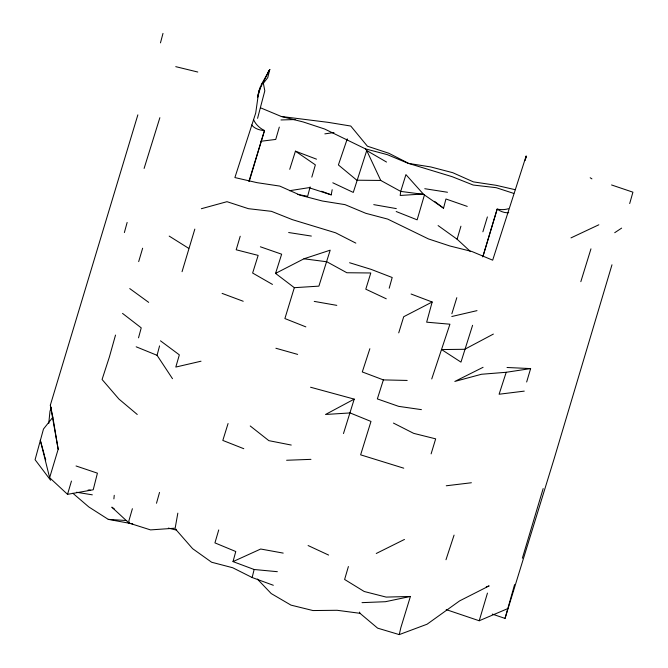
<?xml version="1.0" encoding="UTF-8"?>
<svg xmlns="http://www.w3.org/2000/svg" width="668" height="668" viewBox="0 0 668 668"><rect width="100%" height="100%" fill="white"/><g stroke="black" fill="none" stroke-linecap="round" stroke-linejoin="round"><path stroke-width="1" d="M525.908 158.182L526.108 156.103L492.675 260.178L471.858 251.485L449.873 245.983L428.447 238.927L387.707 219.096L365.822 213.317L344.997 204.633L322.318 201.001L300.416 195.273L279.775 186.088L257.03 182.665L234.894 177.563L255.71 113.042L258.875 90.698L269.797 69.472L267.743 77.655L263.367 83.266L264.804 90.84L257.572 118.328M48.739 423.57L49.966 411.363L51.085 407.622M113.886 498.896L114.245 495.314M289.545 190.714L308.908 187.666L331.228 194.864L332.171 189.687M177.83 513.149L175.158 528.188L150.525 529.899L129.016 523.077L111.806 507.154L114.286 508.933M359.484 612.122L360.002 613.308L377.62 628.145L399.255 634.6L400.8 627.803L410.402 596.466L386.162 597.092L364.21 591.497L344.613 579.465L348.404 566.531M115.522 335.069L109.393 356.962L102.079 379.482L118.912 399.038L137.257 414.477M525.073 160.554L526.108 156.103M273.312 585.268L252.145 577.519L254.141 569.495L277.345 571.691M422.71 194.037L400.182 195.457L400.716 191.407L405.927 174.615L423.629 194.388L443.527 208.182L445.948 198.989L467.241 206.404M160.462 42.877L162.992 33.4M172.494 378.698L157.063 355.309L159.569 345.899M310.136 186.906L307.639 196.3L297.435 194.38M492.258 614.092L505.033 618.409L514.577 584.634M138.518 337.833L141.232 327.854L122.528 313.392M254.141 569.495L233.023 561.604L235.771 551.526L214.937 542.884L218.728 529.949M124.373 232.564L127.137 222.452M411.087 294.02L432.163 302.011L426.66 322.176L449.931 324.205L431.745 378.94M156.496 503.255L159.527 492.425M389.194 288.242L392.191 277.504L371.157 269.379L349.589 262.733M194.822 229.107L182.047 271.692M629.69 203.556L632.922 192.175L611.554 184.961M132.389 508.707L128.874 520.873L129.016 523.077M261.664 83.483L257.556 97.553M522.351 558.248L543.168 488.575M279.308 127.104L275.742 139.428L260.645 141.299M311.822 177.129L315.371 164.871L295.44 151.168L289.728 169.313M76.043 465.972L97.419 473.161L93.219 489.778L67.535 494.345L49.632 477.704L58.166 449.263L50.342 405.15L137.858 114.854M260.361 246.784L281.645 254.199L275.55 273.404L294.321 287.683L284.894 318.561L305.844 326.877M470.531 251.594L457.104 239.211L460.928 226.201M611.98 264.787L554.248 458.382L505.033 618.409M67.535 494.345L71.459 481.06M138.677 261.614L142.643 248.22M526.66 381.996L530.626 368.586L507.02 367.492M487.456 593.1L479.215 620.756L446.199 609.608M240.213 236.255L236.196 249.782L258.149 255.393L252.629 273.037L272.461 284.418M310.562 387.231L354.215 399.122L343.477 433.557M144.104 168.436L159.869 117.693M257.556 96.175L260.395 86.706M249.222 181.462L264.503 130.519A14.955 9.369 39.5 0 1 253.606 119.764M482.764 256.921L497.167 209.092A14.955 9.602 0.4 0 0 508.423 208.742M483.089 256.036L497.167 209.092A14.955 9.369 39.5 0 0 508.724 212.666M482.88 231.804L487.389 216.925M424.464 194.864L417.141 219.839L396.191 211.522M431.11 453.873L435.67 438.851L413.676 433.357L393.444 423.078M248.939 181.287L264.503 130.519A14.955 9.602 0.4 0 1 251.702 124.966M590.963 248.847L580.826 281.671M398.729 332.864L403.706 316.724L432.163 302.011M451.86 313.751L456.812 297.678M228.072 423.52L222.82 440.429L243.787 448.704M407.188 380.443L383.374 379.9L377.353 398.913L398.629 406.353L421.424 409.643M530.626 368.586L506.21 372.285L499.105 394.229L524.263 391.122M369.863 348.713L362.29 371.942L383.374 379.9M472.585 325.299L460.97 362.123L441.573 349.564L464.728 349.289L493.376 334.075M445.982 559.742L454.073 535.11M347.268 138.844L338.4 164.946L356.812 180.21L380.735 180.444L400.716 191.407L423.629 194.388M262.198 83.049L269.797 69.472L267.626 72.937M50.342 405.15L52.855 417.224L43.487 429.023L35.078 459.701L50.601 480.25M614.719 232.698L621.632 228.114M354.215 399.122L325.525 414.477L350.099 412.933L370.982 421.433L360.628 454.833L403.748 468.185M275.55 273.404L303.965 258.792L330.192 250.166L318.895 286.138L294.321 287.683M483.081 367.308L454.833 381.436L481.478 374.264L506.21 372.285M376.251 553.488L404.466 539.443M570.981 237.891L598.845 224.782M233.023 561.604L260.704 549.021L283.207 553.104M479.215 620.756L507.663 608.657M399.255 634.6L427.077 624.213L459.651 600.866L489.151 585.894L486.237 586.855M201.352 208.717L226.986 201.686L248.429 208.683L271.459 211.338L292.417 219.663L335.612 232.806L355.835 243.119M201.018 361.213L175.809 367.058L179.341 354.858L160.479 340.822M451.802 316.507L477.01 310.637M410.402 596.466L385.419 601.709L362.014 602.645M324.848 133.867L333.983 132.531M446.266 485.778L471.383 482.755M88.101 490.07L90.147 489.953M286.614 460.26L310.954 459.35M280.986 119.956L295.139 119.547M132.715 523.871L108.274 519.37L88.819 506.954L72.837 493.243M108.274 519.37L126.703 520.547M260.487 107.79L281.311 116.483L328.122 122.344L350.775 126.043L367.392 146.192L388.809 153.256L409.033 163.568L452.228 176.711L473.178 185.036L496.215 187.691L513.759 193.411M303.965 258.792L326.877 261.781L346.867 272.744L370.79 272.978L365.797 289.177L386.271 298.796M360.002 613.308L337.106 610.285L313 610.552L290.981 605.125L271.216 593.56L257.339 579.039M424.764 188.71L447.476 192.259M288.651 232.522L311.355 236.071M76.494 492.249L92.318 494.829M373.754 204.633L396.308 208.6M314.244 301.393L336.797 305.359M291.248 445.055L268.853 440.655L250.224 425.975M515.253 189.712L496.14 185.303L473.387 181.88L452.745 172.695L430.843 166.967L408.165 163.343L387.348 154.659L365.454 148.872L324.715 129.049L303.297 121.993L281.311 116.483M175.751 66.658L197.786 72.035M168.361 528.112L176.369 530.083L192.609 548.662L211.631 562.239L232.673 567.733L252.145 577.519M275.892 348.253L297.652 354.399M222.102 293.386L243.219 301.26M321.642 191.248L331.228 194.864M295.44 151.168L316.515 159.168M136.18 346.801L157.063 355.309M308.098 545.539L328.606 555.066M332.806 182.79L353.28 192.417L366.74 150.55L365.471 148.981M386.53 162.048L366.74 150.55L380.735 180.444M169.196 236.096L188.71 248.346M590.195 177.746L591.915 178.865M438.099 225.575L457.104 239.211M129.734 288.576L148.68 302.37M434.551 201.36L443.527 208.182M175.818 528.981L176.369 530.083M44.372 455.017L40.305 440.295L49.632 477.704M44.915 456.979L45.733 459.926M52.855 417.224L58.166 449.263"/></g></svg>
